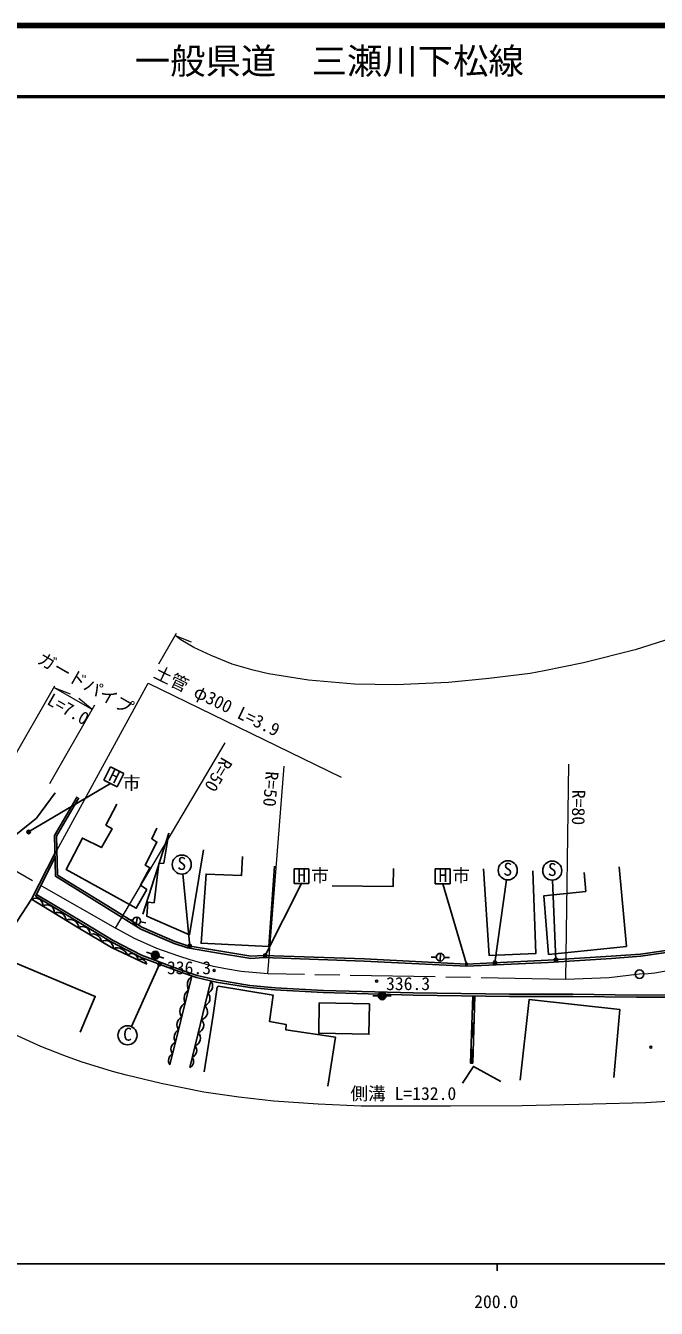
# Model space of a CAD drawing. Units: millimetres, scale not verified. Extents: x 40000 to 680000, y 20000 to 380000.
# Drawn here: x 201294 to 290493, y 198715 to 380000 of the extents above; entities that cross this region are included whole.
import ezdxf
from ezdxf.enums import TextEntityAlignment as Align

# ---------------------------------------------------------------- set-up
doc = ezdxf.new("R2010")
doc.units = ezdxf.units.MM
doc.header["$LTSCALE"] = 1000
doc.linetypes.add('CHAIN', pattern=[18.5, 12, -1.5, 3.5, -1.5])
for name, color, linetype, lineweight in [('M-BGD', 7, 'Continuous', 25), ('M-BGD-EXST', 7, 'Continuous', 25), ('M-BMK', 2, 'CHAIN', 13), ('M-BMK-SRVR', 3, 'Continuous', 25), ('M-STR-HTXT', 7, 'Continuous', 13), ('M-STR-STRC', 7, 'Continuous', 25), ('M-TTL', 2, 'Continuous', 140), ('M-TTL-BAND', 7, 'Continuous', 25), ('M-TTL-LINE', 7, 'Continuous', 50)]:
    doc.layers.add(name, color=color, linetype=linetype, lineweight=lineweight)
doc.layers.add('M-TTL-TXT', color=7, linetype='Continuous')
doc.styles.add('ＭＳ ゴシック', font='')
doc.styles.get('ＭＳ ゴシック').set_extended_font_data('MS Gothic')

# ---------------------------------------------------------------- blocks, each defined once
blk = doc.blocks.new('DOSEI')
at = {"layer": 'M-BGD'}
blk.add_hatch(color=256, dxfattribs=at).paths.add_polyline_path([(-550, 0, 1), (550, 0, 1)])
for p, q in [((-550, 0), (-1300, 0)), ((550, 0), (1300, 0))]:
    blk.add_line(p, q, dxfattribs=at)
blk.add_circle((0, 0), 550, dxfattribs=at)

msp = doc.modelspace()

# ---------------------------------------------------------------- hatches: boundary and pattern name
at = {"layer": 'M-BGD'}
for points in [[(264471, 240952), (264770, 240942), (264834, 242876), (264534, 242880)], [(264346, 237154), (264646, 237144), (264708, 239043), (264408, 239053)], [(264221, 233356), (264521, 233346), (264583, 235245), (264283, 235255)]]:
    msp.add_hatch(color=256, dxfattribs=at).paths.add_polyline_path(points)
at = {"layer": 'M-BGD-EXST'}
for points in [[(201945, 265939, 0.41421), (201820, 266269, 0.41421), (201489, 266144, 1)], [(224745, 249814, 0.41421), (224620, 250145, 0.41421), (224289, 250019, 1)], [(235405, 248488, 0.41421), (235279, 248819, 0.41421), (234948, 248693, 1)], [(220449, 247251, 0.41421), (220324, 247582, 0.41421), (219993, 247456, 1)], [(263866, 247269, 0.41421), (263740, 247599, 0.41421), (263410, 247474, 1)], [(267887, 247456, 0.41421), (267761, 247786, 0.41421), (267431, 247661, 1)], [(276527, 247875, 0.41421), (276401, 248206, 0.41421), (276071, 248081, 1)]]:
    msp.add_hatch(color=256, dxfattribs=at).paths.add_polyline_path(points)

# ---------------------------------------------------------------- linework, layer by layer
at = {"layer": 'M-BGD'}
for p, q in [((221522, 265878), (217853, 254445)), ((202681, 256947), (205446, 262386)), ((216895, 252921), (217112, 253999)), ((216464, 253569), (215729, 253717)), ((217543, 253352), (218278, 253204)), ((259379, 248350), (258630, 248368)), ((259916, 247787), (259942, 248887)), ((260479, 248324), (261229, 248306)), ((224818, 245677), (221701, 233118)), ((227496, 244999), (224492, 232734)), ((264534, 242886), (264221, 233356)), ((264834, 242876), (264521, 233346)), ((264770, 240942), (264471, 240952)), ((264708, 239043), (264408, 239053)), ((264646, 237144), (264346, 237154)), ((264583, 235245), (264283, 235255)), ((264521, 233346), (264221, 233356))]:
    msp.add_line(p, q, dxfattribs=at)
for points in [[(205487, 271560), (202844, 268006), (198487, 264518), (180047, 275169), (167033, 283042), (161114, 286449), (158282, 288045), (150869, 292281), (151998, 301169), (152627, 306269)], [(294806, 249433), (288301, 248483), (284140, 248167), (275169, 247607), (263637, 247071), (249182, 247804), (234989, 248297), (233129, 248167), (227992, 249024), (224175, 249670), (222291, 250279), (217602, 252308), (212716, 255331), (205518, 259786), (205360, 265532), (208563, 271024)], [(294753, 249728), (288268, 248781), (284119, 248466), (275153, 247906), (263638, 247371), (249195, 248103), (234984, 248598), (233143, 248469), (228042, 249319), (224247, 249963), (222397, 250560), (217741, 252575), (212874, 255586), (205813, 259956), (205662, 265454), (208822, 270873)], [(219850, 266560), (219126, 265073), (219863, 264602), (218199, 261357), (218860, 260982), (217537, 258502), (218430, 257893), (216929, 255269), (207031, 260723), (209325, 265176), (212006, 263836), (213514, 266508), (212658, 267024), (214169, 269955)], [(226463, 263508), (224456, 251502), (218415, 254143), (218581, 256119), (219458, 256049), (220136, 261580), (220844, 261649), (221522, 265878)], [(194776, 245311), (202137, 256540), (205429, 263014)], [(236511, 261214), (235691, 249870), (226117, 250323), (226825, 260082), (231807, 259878), (231950, 262592)], [(285231, 261122), (286258, 249859), (275260, 248734), (274581, 257039), (280511, 257637), (280296, 260314)], [(253310, 260892), (253253, 258320), (244666, 258435)], [(273005, 260554), (273462, 248879), (266865, 248560), (266027, 260826)], [(218422, 247374), (213442, 249703), (208924, 252390), (202137, 256540)], [(300009, 243027), (296426, 242709), (287671, 242696), (278687, 242811), (269741, 242808), (256116, 242998), (243389, 243351), (236537, 243713), (232978, 244061), (228230, 244834), (225466, 245458), (223104, 246258), (217549, 248369), (213504, 250451), (209342, 252973), (202681, 256947)], [(300265, 243351), (296412, 243009), (287673, 242996), (278688, 243111), (269743, 243108), (256122, 243298), (243401, 243651), (236560, 244013), (233016, 244359), (228287, 245129), (225547, 245747), (223206, 246540), (217671, 248644), (213651, 250713), (209496, 253231), (202817, 257215)], [(208991, 237733), (211143, 242810), (199796, 247563), (198212, 243938)], [(244014, 230109), (245097, 237029), (238073, 238083), (238130, 238840), (235785, 239254), (236309, 242960), (228590, 244233), (228398, 244100), (227793, 240159), (226555, 232119)], [(284475, 231323), (285350, 240942), (272517, 242381), (271241, 230960)], [(268479, 230775), (264617, 232904), (263097, 230526)]]:
    msp.add_lwpolyline(points, dxfattribs=at)
msp.add_lwpolyline([(249923, 241765), (242824, 241885), (242751, 237586), (249850, 237465)], close=True, dxfattribs=at)
for centre, radius in [((217003, 253460), 550), ((259929, 248337), 550), ((227949, 246474), 150), ((250938, 244947), 150), ((289715, 235619), 150)]:
    msp.add_circle(centre, radius, dxfattribs=at)
for centre, radius, start, end in [((202691, 255651), 1048, 355.1933, 121.91816), ((204307, 254708), 1029, 353.30106, 123.8104), ((205802, 253446), 1236, 4.61518, 112.49628), ((207598, 252503), 1186, 358.69526, 118.4162), ((209380, 251687), 988, 351.30877, 127.08518), ((210813, 250426), 1202, 6.22, 112.30064), ((212584, 249604), 1113, 358.99497, 121.15378), ((214178, 247967), 1688, 23.27076, 106.5981), ((216305, 247993), 862, 357.87772, 131.99113), ((217588, 247226), 847, 10.02201, 119.84684), ((225748, 244393), 1586, 125.91784, 206.20521), ((226616, 244293), 1128, 293.70409, 38.77499), ((225102, 242531), 1398, 123.77889, 208.34416), ((226274, 242514), 1090, 289.35694, 43.12214), ((224468, 240652), 1354, 116.10557, 216.01748), ((225892, 240630), 1133, 283.49128, 48.9878), ((223825, 238809), 1140, 113.3624, 218.76065), ((225345, 238746), 1127, 288.49645, 43.98263), ((223536, 237015), 1235, 119.06728, 213.05576), ((224897, 236903), 1117, 288.66345, 43.81563), ((222934, 235345), 1087, 113.49274, 218.63031), ((224435, 235176), 1058, 293.21165, 39.26743), ((222528, 233735), 1031, 115.44236, 216.68068), ((224071, 233616), 978, 295.53638, 36.94269)]:
    msp.add_arc(centre, radius, start, end, dxfattribs=at)
at = {"layer": 'M-BGD-EXST'}
for p, q in [((213304, 275257), (212356, 273383)), ((215178, 274309), (213304, 275257)), ((214230, 272435), (215178, 274309)), ((201717, 266041), (213293, 272909)), ((212356, 273383), (214230, 272435)), ((224517, 249917), (223507, 260103)), ((241366, 260841), (239266, 260841)), ((239266, 260841), (239266, 258741)), ((241366, 258741), (241366, 260841)), ((261324, 260833), (259224, 260833)), ((259224, 260833), (259224, 258733)), ((261324, 258733), (261324, 260833)), ((267659, 247558), (269290, 259283)), ((235177, 248591), (240316, 258741)), ((239266, 258741), (241366, 258741)), ((259224, 258733), (261324, 258733)), ((263638, 247371), (260274, 258733)), ((276299, 247978), (275822, 259231)), ((220221, 247354), (216254, 238535))]:
    msp.add_line(p, q, dxfattribs=at)
for centre, radius in [((201717, 266041), 250), ((223374, 261437), 1350), ((269476, 260620), 1350), ((275764, 260580), 1350), ((224517, 249917), 250), ((235177, 248591), 250), ((220221, 247354), 250), ((267659, 247558), 250), ((276299, 247978), 250), ((215700, 237304), 1350)]:
    msp.add_circle(centre, radius, dxfattribs=at)
at = {"layer": 'M-BMK'}
msp.add_lwpolyline([(293170, 246599), (290276, 246088), (289327, 245998), (288115, 245941), (283798, 245439), (277706, 245210), (235552, 245983), (231798, 246344), (229573, 246693), (227881, 247029), (224558, 247966), (222980, 248479), (219847, 249591), (216685, 250975), (213980, 252440), (192904, 264509)], dxfattribs=at)
at = {"layer": 'M-BMK-SRVR'}
msp.add_circle((288115, 245941), 600, dxfattribs=at)
at = {"layer": 'M-STR-HTXT'}
for p, q in [((222435, 293830), (224720, 292932)), ((199059, 275572), (205427, 286713)), ((210710, 283355), (205281, 286458)), ((205281, 286458), (207577, 285588)), ((205281, 286458), (207577, 285588)), ((210710, 283355), (208796, 284891)), ((204724, 272882), (211093, 284024)), ((213980, 252440), (229528, 278620)), ((277706, 245210), (278110, 275617)), ((235552, 245983), (237839, 275352))]:
    msp.add_line(p, q, dxfattribs=at)
for points in [[(220143, 289820), (222435, 293830), (222652, 294146)], [(293706, 293777), (287498, 291773), (280198, 289937), (274632, 288797), (272648, 288446), (266806, 287727), (261104, 287183), (253635, 286818), (247788, 286948), (241301, 287478), (235649, 288386), (233492, 288913), (230517, 289774), (227518, 290972), (225086, 292107), (223263, 293200), (222435, 293830)], [(205118, 262402), (218625, 287092), (245908, 273790)], [(302511, 228738), (300739, 228472), (295733, 228181), (288984, 227740), (281509, 227558), (271534, 227321), (261385, 227278), (248736, 227276), (242674, 227549), (236408, 228004), (231451, 228569), (226477, 229289), (220472, 230495), (215548, 231684), (213579, 232190), (209155, 233546), (206691, 234441), (203462, 235737), (200216, 237164), (197749, 238359), (195232, 239805), (192303, 241694)]]:
    msp.add_lwpolyline(points, dxfattribs=at)
at = {"layer": 'M-TTL'}
msp.add_line((680000, 380000), (40000, 380000), dxfattribs=at)
at = {"layer": 'M-TTL-BAND'}
for p, q in [((40000, 205000), (579000, 205000)), ((268000, 205000), (268000, 204000))]:
    msp.add_line(p, q, dxfattribs=at)
at = {"layer": 'M-TTL-LINE'}
msp.add_line((40000, 370000), (680000, 370000), dxfattribs=at)

# ---------------------------------------------------------------- block references
for p, rotation in [((219632, 248628), 160.83706), ((251710, 242876), 180.13627)]:
    msp.add_blockref('DOSEI', p, dxfattribs=dict(rotation=rotation))

# ---------------------------------------------------------------- texts
at = {"layer": 'M-BGD', "style": 'ＭＳ ゴシック'}
for p in [(221279, 245386), (252261, 243143)]:
    msp.add_text('336.3', height=1833, dxfattribs=at).set_placement(p, align=Align.BOTTOM_LEFT)
at = {"layer": 'M-BGD-EXST', "style": 'ＭＳ ゴシック'}
for s, rotation, p in [('H', 333.163, (212621, 272904)), ('S', 358.508, (222719, 260145)), ('S', 358.508, (268821, 259328)), ('S', 358.508, (275109, 259287)), ('C', 358.508, (215045, 236012))]:
    msp.add_text(s, height=1833, rotation=rotation, dxfattribs=at).set_placement(p, align=Align.BOTTOM_LEFT)
for p in [(239718, 258433), (259677, 258425)]:
    msp.add_text('H', height=1833, dxfattribs=at).set_placement(p, align=Align.BOTTOM_LEFT)
at = {"layer": 'M-STR-HTXT', "style": 'ＭＳ ゴシック'}
for s, rotation, p in [('ガードパイプ', 330.249, (202516, 289520)), ('土管 φ300 L=3.9', 334.008, (219017, 287471)), ('L=7.0', 330.249, (203895, 283686)), ('R=50', 239.295, (228577, 277019)), ('R=50', 265.548, (234707, 274710)), ('R=80', 269.239, (278062, 272014)), ('側溝 L=132.0', 0.009, (247219, 227610))]:
    msp.add_text(s, height=1833, rotation=rotation, dxfattribs=at).set_placement(p, align=Align.BOTTOM_LEFT)
at = {"layer": 'M-STR-STRC', "style": 'ＭＳ ゴシック'}
for p in [(215020, 271479), (241675, 258426), (261634, 258418)]:
    msp.add_text('市', height=1833, dxfattribs=at).set_placement(p, align=Align.BOTTOM_LEFT)
at = {"layer": 'M-TTL-BAND', "style": 'ＭＳ ゴシック'}
msp.add_text('200.0', height=1833, dxfattribs=at).set_placement((267844, 198195), align=Align.BOTTOM_CENTER)
at = {"layer": 'M-TTL-TXT', "style": 'ＭＳ ゴシック'}
msp.add_text('一般県道\u3000三瀬川下松線', height=3666, dxfattribs=at).set_placement((216734, 375000), align=Align.MIDDLE_LEFT)

doc.saveas('drawing.dxf')
